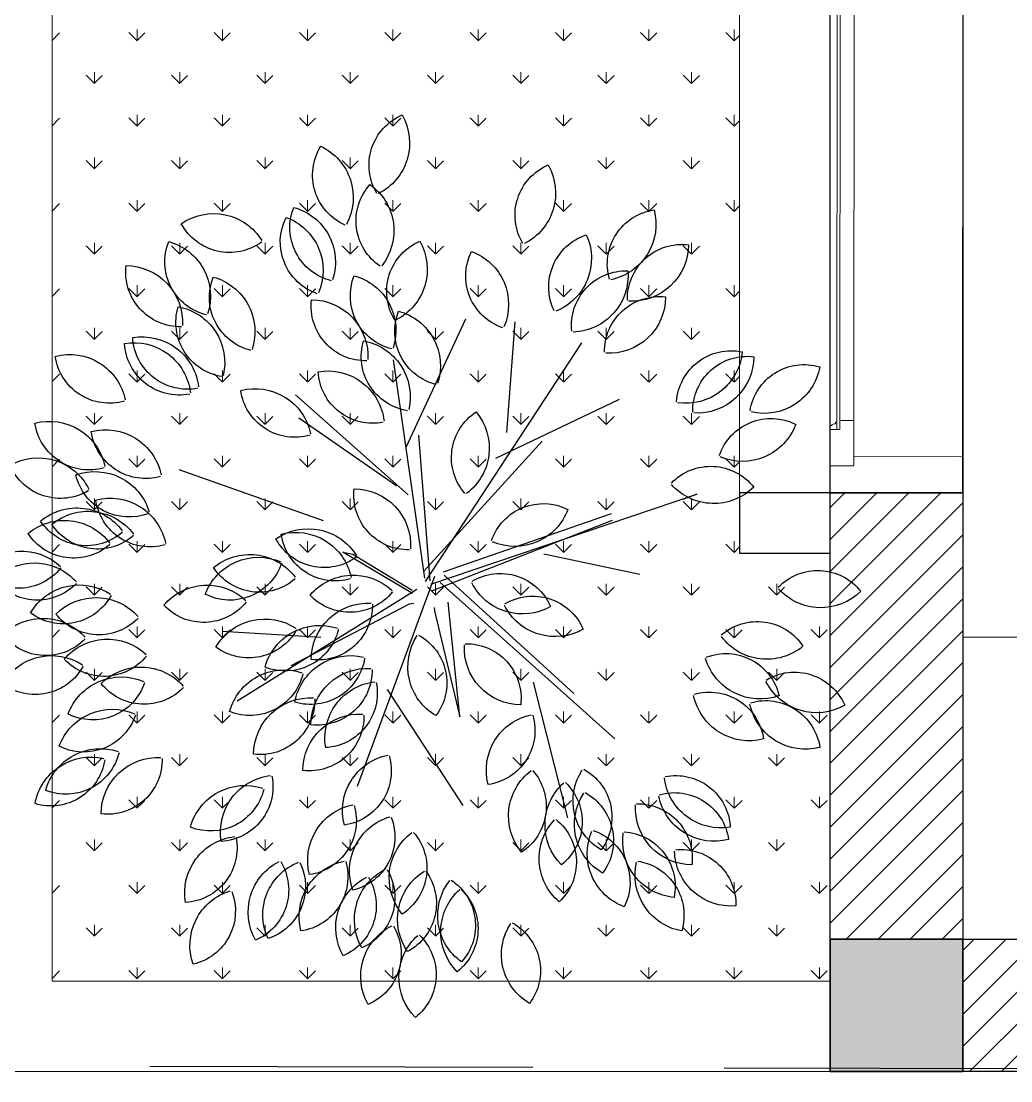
# Model space of a CAD drawing. Header units: millimetres. Extents: x 1832547 to 2001569, y -558009 to -417808.
# Drawn here: x 1906269 to 1907909, y -446195 to -444438 of the extents above; entities that cross this region are included whole.
import ezdxf

# ---------------------------------------------------------------- set-up
doc = ezdxf.new("R2010")
doc.units = ezdxf.units.MM
doc.header["$MEASUREMENT"] = 0
doc.linetypes.add('CENTER', pattern=[2, 1.25, -0.25, 0.25, -0.25])
doc.linetypes.add('HIDDEN', pattern=[9.525, 6.35, -3.175])
doc.layers.get('0').update_dxf_attribs({"linetype": 'CONTINUOUS'})
for name, color, linetype, lineweight in [('CA. TUONG', 30, 'CONTINUOUS', 30), ('CA.cot', 2, 'CONTINUOUS', 35), ('CA.noi that 15', 15, 'CONTINUOUS', 9), ('CA.thay 145', 145, 'CONTINUOUS', 18), ('CA.tim 67', 67, 'CENTER', 9), ('CA.vat lieu 08', 8, 'CONTINUOUS', 5), ('Z-window', 147, 'CONTINUOUS', 15)]:
    doc.layers.add(name, color=color, linetype=linetype, lineweight=lineweight)
doc.layers.add('CAY', color=94, linetype='CONTINUOUS')

# ---------------------------------------------------------------- blocks, each defined once
blk = doc.blocks.new('A$Ccce9e104')
at = {"layer": 'CA.vat lieu 08'}
h = blk.add_hatch(color=256, dxfattribs=at)
h.dxf.hatch_style = 1
h.paths.add_polyline_path([(220, 220), (220, 0), (0, 0), (0, 220)])
at = {"layer": 'CA.cot'}
blk.add_lwpolyline([(220, 220), (220, 0), (0, 0), (0, 220)], close=True, dxfattribs=at)
blk = doc.blocks.new('A$C4E926DCA')
at = {"layer": 'CAY', "color": 96, "true_color": 0x00750e}
for p, q in [((334.8, 347.62), (374.47, 563)), ((374.47, 563), (371.82, 551.66)), ((424.71, 411.85), (456.44, 513.88)), ((345.38, 438.3), (318.94, 510.1)), ((329.51, 347.62), (363.89, 494.98)), ((337.45, 343.84), (504.04, 491.2)), ((342.74, 358.95), (369.18, 494.98)), ((334.8, 355.17), (194.66, 472.31)), ((345.38, 343.84), (432.64, 449.64)), ((340.09, 358.95), (234.32, 445.86)), ((443.22, 423.19), (527.84, 442.08)), ((247.54, 415.63), (139.13, 426.97)), ((443.22, 343.84), (535.77, 404.3)), ((229.03, 355.17), (318.94, 358.95)), ((258.12, 302.27), (160.28, 347.62)), ((340.09, 351.39), (186.72, 268.26)), ((313.65, 347.62), (229.03, 355.17)), ((316.29, 347.62), (313.65, 347.62)), ((337.45, 347.62), (451.15, 355.17)), ((340.09, 343.84), (511.97, 343.84)), ((406.2, 340.06), (496.1, 264.48)), ((332.16, 336.28), (266.05, 185.13)), ((321.58, 332.5), (321.58, 328.72)), ((329.51, 332.5), (369.18, 283.38)), ((366.53, 290.93), (332.16, 332.5)), ((414.13, 332.5), (477.59, 264.48)), ((321.58, 328.72), (287.21, 230.48)), ((369.18, 283.38), (366.53, 290.93)), ((395.62, 272.04), (451.15, 166.24)), ((305.72, 256.93), (321.58, 181.35))]:
    blk.add_line(p, q, dxfattribs=at)
for centre, radius, start, end in [((316.69, 652.32), 44.19, 143.51005, 236.52195), ((259.79, 641.67), 42.68, 322.16683, 59.94562), ((472.98, 630.26), 44.19, 108.51005, 201.52195), ((420.25, 654.17), 42.68, 287.16683, 24.94562), ((236.08, 637.36), 44.19, 158.51005, 251.52195), ((183.87, 612.34), 42.68, 337.16683, 74.94562), ((438.41, 608.28), 44.19, 118.51005, 211.52195), ((382.34, 622.67), 42.68, 297.16683, 34.94562), ((209.09, 624.66), 44.19, 173.51005, 266.52195), ((165.14, 586.98), 42.68, 352.16683, 89.94562), ((282.89, 604.86), 44.19, 148.51005, 241.52195), ((227.14, 589.28), 42.68, 327.16683, 64.94562), ((480.77, 578.64), 44.19, 98.51005, 191.52195), ((432.99, 611.34), 42.68, 277.16683, 14.94562), ((489.57, 571), 44.19, 103.51005, 196.52195), ((439.13, 599.42), 42.68, 282.16683, 19.94562), ((253.01, 595.14), 44.19, 168.51005, 261.52195), ((205.94, 561.43), 42.68, 347.16683, 84.94562), ((409.07, 581.44), 44.19, 143.51005, 236.52195), ((352.17, 570.79), 42.68, 322.16683, 59.94562), ((221.95, 582.16), 44.19, 173.51005, 266.52195), ((178, 544.48), 42.68, 352.16683, 89.94562), ((574.48, 540.74), 44.19, 98.51005, 191.52195), ((526.71, 573.44), 42.68, 277.16683, 14.94562), ((593.73, 517.95), 44.19, 83.51005, 176.52195), ((536.76, 517.31), 44.19, 98.51005, 191.52195), ((488.98, 550.01), 42.68, 277.16683, 14.94562), ((556.05, 561.9), 42.68, 262.16683, 359.94562), ((59.6, 505.05), 42.68, 2.16683, 99.94562), ((96.34, 549.79), 44.19, 183.51005, 276.52195), ((148.22, 543.95), 44.19, 173.51005, 266.52195), ((104.27, 506.27), 42.68, 352.16683, 89.94562), ((157.87, 550.48), 44.19, 178.51005, 271.52195), ((117.37, 509.11), 42.68, 357.16683, 94.94562), ((557.33, 490.67), 44.19, 93.51005, 186.52195), ((512.59, 527.41), 42.68, 272.16683, 9.94562), ((99.81, 476.53), 42.68, 7.16683, 104.94562), ((132.51, 524.3), 44.19, 188.51005, 281.52195), ((56.98, 463.79), 42.68, 17.16683, 114.94562), ((574.45, 464.32), 44.19, 73.51005, 166.52195), ((544.98, 514.14), 42.68, 252.16683, 349.94562), ((80.89, 516.51), 44.19, 198.51005, 291.52195), ((80.22, 460.27), 42.68, 12.16683, 109.94562), ((108.63, 510.71), 44.19, 193.51005, 286.52195), ((629.05, 443.95), 44.19, 68.51005, 161.52195), ((604.03, 496.16), 42.68, 247.16683, 344.94562), ((88.49, 425.87), 42.68, 27.16683, 124.94562), ((102.88, 481.95), 44.19, 208.51005, 301.52195), ((122.52, 417.71), 42.68, 37.16683, 134.94562), ((140.74, 419.17), 42.68, 37.16683, 134.94562), ((324.02, 444.06), 44.19, 158.51005, 251.52195), ((271.82, 419.03), 42.68, 337.16683, 74.94562), ((398.18, 422.98), 44.19, 118.51005, 211.52195), ((342.11, 437.37), 42.68, 297.16683, 34.94562), ((126.96, 475.43), 44.19, 218.51005, 311.52195), ((145.17, 476.9), 44.19, 218.51005, 311.52195), ((140.37, 395.7), 42.68, 52.16683, 149.94562), ((548.19, 395.22), 44.19, 28.51005, 121.52195), ((345.18, 421.38), 44.19, 158.51005, 251.52195), ((292.97, 396.36), 42.68, 337.16683, 74.94562), ((562.58, 451.3), 42.68, 207.16683, 304.94562), ((110.02, 386.72), 42.68, 47.16683, 144.94562), ((129.71, 452.61), 44.19, 233.51005, 326.52195), ((104.36, 444.34), 44.19, 228.51005, 321.52195), ((156.26, 369.64), 42.68, 57.16683, 154.94562), ((216.27, 369.46), 42.68, 82.16683, 179.94562), ((178.59, 413.41), 44.19, 263.51005, 356.52195), ((439.53, 364.25), 44.19, 58.51005, 151.52195), ((140.68, 425.4), 44.19, 238.51005, 331.52195), ((242.55, 362.32), 42.68, 7.16683, 104.94562), ((275.25, 410.1), 44.19, 188.51005, 281.52195), ((423.96, 420), 42.68, 237.16683, 334.94562), ((30.15, 346.82), 42.68, 37.16683, 134.94562), ((584.5, 336.38), 44.19, 68.51005, 161.52195), ((683.94, 336.86), 44.19, 68.51005, 161.52195), ((34.58, 404.54), 44.19, 218.51005, 311.52195), ((527.76, 390.35), 42.68, 202.16683, 299.94562), ((508.54, 335.75), 44.19, 23.51005, 116.52195), ((559.47, 388.58), 42.68, 247.16683, 344.94562), ((658.92, 389.07), 42.68, 247.16683, 344.94562), ((618.01, 314.98), 44.19, 43.51005, 136.52195), ((262.78, 306.74), 42.68, 37.16683, 134.94562), ((512.03, 361.7), 42.68, 197.16683, 294.94562), ((488.12, 308.98), 44.19, 18.51005, 111.52195), ((540.92, 305.37), 44.19, 23.51005, 116.52195), ((69.49, 303.32), 42.68, 52.16683, 149.94562), ((72.29, 301.72), 42.68, 42.16683, 139.94562), ((560.15, 359.98), 42.68, 202.16683, 299.94562), ((617.39, 372.87), 42.68, 222.16683, 319.94562), ((58.83, 360.23), 44.19, 233.51005, 326.52195), ((267.22, 364.46), 44.19, 218.51005, 311.52195), ((405.9, 340.46), 42.68, 187.16683, 284.94562), ((373.2, 292.69), 44.19, 8.51005, 101.52195), ((648.19, 287.29), 44.19, 33.51005, 126.52195), ((71.68, 359.61), 44.19, 223.51005, 316.52195), ((507.6, 326.98), 42.68, 177.16683, 274.94562), ((467.1, 285.62), 44.19, 358.51005, 91.52195), ((556.6, 328.65), 42.68, 187.16683, 284.94562), ((523.9, 280.88), 44.19, 8.51005, 101.52195), ((93.71, 274.04), 42.68, 62.16683, 159.94562), ((364.26, 288.16), 42.68, 137.16683, 234.94562), ((306.64, 282.51), 44.19, 318.51005, 51.52195), ((657.64, 344.4), 42.68, 212.16683, 309.94562), ((38.83, 265.9), 42.68, 52.16683, 149.94562), ((73.34, 328.23), 44.19, 243.51005, 336.52195), ((121.87, 270.67), 42.68, 57.16683, 154.94562), ((600.34, 266.4), 44.19, 23.51005, 116.52195), ((28.17, 322.8), 44.19, 233.51005, 326.52195), ((106.29, 326.43), 44.19, 238.51005, 331.52195), ((331.05, 257.99), 42.68, 97.16683, 194.94562), ((283.28, 290.69), 44.19, 278.51005, 11.52195), ((595.25, 255.92), 44.19, 28.51005, 121.52195), ((619.57, 321.01), 42.68, 202.16683, 299.94562), ((149.72, 249.48), 42.68, 77.16683, 174.94562), ((116.02, 296.54), 44.19, 258.51005, 351.52195), ((201.08, 254.01), 42.68, 82.16683, 179.94562), ((163.4, 297.96), 44.19, 263.51005, 356.52195), ((262.77, 251.93), 42.68, 87.16683, 184.94562), ((221.4, 292.43), 44.19, 268.51005, 1.52195), ((280.81, 250.43), 42.68, 97.16683, 194.94562), ((233.04, 283.13), 44.19, 278.51005, 11.52195), ((401.66, 273.3), 42.68, 152.16683, 249.94562), ((347.47, 252.92), 44.19, 333.51005, 66.52195), ((609.63, 312), 42.68, 207.16683, 304.94562), ((58.47, 241.24), 42.68, 67.16683, 164.94562), ((102.85, 242.66), 42.68, 67.16683, 164.94562), ((246.44, 239.1), 42.68, 97.16683, 194.94562), ((297.49, 247.5), 42.68, 107.16683, 204.94562), ((244.76, 271.41), 44.19, 288.51005, 21.52195), ((390.07, 280.48), 42.68, 172.16683, 269.94562), ((346.12, 242.8), 44.19, 353.51005, 86.52195), ((33.45, 293.44), 44.19, 248.51005, 341.52195), ((77.83, 294.86), 44.19, 248.51005, 341.52195), ((198.66, 271.8), 44.19, 278.51005, 11.52195), ((98.82, 227.41), 42.68, 67.16683, 164.94562), ((73.8, 279.61), 44.19, 248.51005, 341.52195), ((326.14, 231.77), 42.68, 112.16683, 209.94562), ((271.53, 250.99), 44.19, 293.51005, 26.52195), ((505.52, 265.29), 42.68, 172.16683, 269.94562), ((461.56, 227.61), 44.19, 353.51005, 86.52195), ((166.67, 221.53), 42.68, 82.16683, 179.94562), ((128.99, 265.48), 44.19, 263.51005, 356.52195), ((124.17, 208.67), 42.68, 82.16683, 179.94562), ((86.49, 252.62), 44.19, 263.51005, 356.52195), ((655.51, 235.51), 42.68, 152.16683, 249.94562), ((601.33, 215.13), 44.19, 333.51005, 66.52195), ((264.44, 202.93), 42.68, 97.16683, 194.94562), ((216.66, 235.63), 44.19, 278.51005, 11.52195), ((389.89, 220.47), 42.68, 147.16683, 244.94562), ((334.13, 204.9), 44.19, 328.51005, 61.52195), ((555.6, 196.45), 44.19, 23.51005, 116.52195), ((295.76, 199.38), 42.68, 112.16683, 209.94562), ((241.16, 218.6), 44.19, 293.51005, 26.52195), ((340.36, 204.95), 42.68, 127.16683, 224.94562), ((282.63, 209.39), 44.19, 308.51005, 41.52195), ((387.08, 196.95), 42.68, 117.16683, 214.94562), ((331.01, 211.34), 44.19, 298.51005, 31.52195), ((574.82, 251.06), 42.68, 202.16683, 299.94562), ((121.33, 174.95), 42.68, 72.16683, 169.94562), ((91.85, 224.77), 44.19, 253.51005, 346.52195), ((559.09, 222.4), 42.68, 197.16683, 294.94562), ((535.18, 169.68), 44.19, 18.51005, 111.52195), ((587.98, 166.07), 44.19, 23.51005, 116.52195), ((120.68, 161.55), 42.68, 67.16683, 164.94562), ((95.66, 213.76), 44.19, 248.51005, 341.52195), ((202.04, 160.91), 42.68, 87.16683, 184.94562), ((160.67, 201.41), 44.19, 268.51005, 1.52195), ((372.8, 174.23), 42.68, 137.16683, 234.94562), ((315.19, 168.58), 44.19, 318.51005, 51.52195), ((607.21, 220.68), 42.68, 202.16683, 299.94562), ((210.95, 156.26), 42.68, 112.16683, 209.94562), ((156.34, 175.48), 44.19, 293.51005, 26.52195), ((514.16, 146.32), 44.19, 358.51005, 91.52195), ((551.05, 180.74), 42.68, 177.16683, 274.94562), ((510.56, 139.37), 44.19, 358.51005, 91.52195), ((554.66, 187.69), 42.68, 177.16683, 274.94562), ((603.66, 189.35), 42.68, 187.16683, 284.94562), ((570.96, 141.58), 44.19, 8.51005, 101.52195), ((158.88, 126.42), 42.68, 87.16683, 184.94562), ((117.52, 166.92), 44.19, 268.51005, 1.52195), ((110.3, 118.09), 42.68, 77.16683, 174.94562), ((76.59, 165.16), 44.19, 258.51005, 351.52195), ((490.43, 145.37), 42.68, 172.16683, 269.94562), ((446.48, 107.69), 44.19, 353.51005, 86.52195), ((316.26, 119.06), 42.68, 142.16683, 239.94562), ((259.35, 108.41), 44.19, 323.51005, 56.52195), ((437.13, 141.19), 42.68, 172.16683, 269.94562), ((393.18, 103.5), 44.19, 353.51005, 86.52195), ((462.49, 128.42), 42.68, 167.16683, 264.94562), ((415.42, 94.71), 44.19, 348.51005, 81.52195), ((508.62, 88.31), 44.19, 353.51005, 86.52195), ((552.58, 125.99), 42.68, 172.16683, 269.94562), ((235.44, 78.51), 42.68, 97.16683, 194.94562), ((187.66, 111.21), 44.19, 278.51005, 11.52195), ((342.27, 91.25), 42.68, 137.16683, 234.94562), ((284.65, 85.59), 44.19, 318.51005, 51.52195), ((374.94, 91.96), 42.68, 142.16683, 239.94562), ((318.04, 81.3), 44.19, 323.51005, 56.52195), ((441.29, 100.57), 42.68, 147.16683, 244.94562), ((385.53, 84.99), 44.19, 328.51005, 61.52195), ((309.98, 77.73), 42.68, 117.16683, 214.94562), ((253.91, 92.12), 44.19, 298.51005, 31.52195), ((445.13, 92.28), 42.68, 147.16683, 244.94562), ((389.37, 76.7), 44.19, 328.51005, 61.52195), ((503.29, 102.87), 42.68, 172.16683, 269.94562), ((459.34, 65.19), 44.19, 353.51005, 86.52195), ((286.09, 67.18), 42.68, 117.16683, 214.94562), ((230.01, 81.57), 44.19, 298.51005, 31.52195), ((387.42, 65.65), 42.68, 127.16683, 224.94562), ((329.69, 70.09), 44.19, 308.51005, 41.52195), ((436.95, 81.17), 42.68, 147.16683, 244.94562), ((381.19, 65.6), 44.19, 328.51005, 61.52195), ((484.56, 77.51), 42.68, 157.16683, 254.94562), ((432.35, 52.49), 44.19, 338.51005, 71.52195), ((255.51, 48.69), 42.68, 112.16683, 209.94562), ((200.9, 67.91), 44.19, 293.51005, 26.52195), ((248.18, 35.68), 42.68, 107.16683, 204.94562), ((195.45, 59.59), 44.19, 288.51005, 21.52195), ((364.83, 48.72), 42.68, 142.16683, 239.94562), ((307.93, 38.06), 44.19, 323.51005, 56.52195), ((335.93, 36.13), 42.68, 127.16683, 224.94562), ((278.2, 40.56), 44.19, 308.51005, 41.52195), ((408.64, 48.19), 42.68, 142.16683, 239.94562), ((351.73, 37.53), 44.19, 323.51005, 56.52195), ((419.86, 34.94), 42.68, 137.16683, 234.94562), ((362.25, 29.28), 44.19, 318.51005, 51.52195)]:
    blk.add_arc(centre, radius, start, end, dxfattribs=at)
blk = doc.blocks.new('A$C9f860816')
at = {"layer": 'CA.thay 145', "ltscale": 100}
h = blk.add_hatch(dxfattribs=at)
h.set_pattern_fill('GRASS', color=256, scale=100, pattern_type=2)
h.set_pattern_definition([(90, (4484.3, 1855.64), (-70.7107, 70.7107), [18.75, -122.6714]), (45, (4484.3, 1855.64), (-70.7107, 70.7107), [18.75, -81.25]), (135, (4484.3, 1855.64), (-70.7107, -70.7107), [18.75, -81.25])])
h.paths.add_polyline_path([(5159.2, 2815.6), (5159.2, 2915.6), (5309.3, 2915.6), (5309.3, 3505.6), (4019.3, 3505.6), (4019.3, 205.6), (5309.3, 205.6), (5309.3, 915.7), (5159.2, 915.7), (5159.2, 1015.7)])
at = {"layer": 'CA.vat lieu 08'}
h = blk.add_hatch(dxfattribs=at)
h.set_pattern_fill('ANSI31', color=256, scale=300)
h.set_pattern_definition([(45, (10549.357, 7905.643), (-26.5165, 26.5165), [])])
h.paths.add_polyline_path([(6659.3, 15755.6), (5529.3, 15755.6), (5529.3, 15535.6), (6659.3, 15535.6)])
h.paths.add_polyline_path([(5529.3, 15535.6), (5309.3, 15535.6), (5309.3, 10875.6), (5529.3, 10875.6)])
h.paths.add_polyline_path([(5529.3, 10635.6), (5309.3, 10635.6), (5309.3, 7635.6), (5529.3, 7635.6)])
h.paths.add_polyline_path([(5529.3, 7395.6), (5309.3, 7395.6), (5309.3, 6585.6), (5309.7, 6585.6), (5309.7, 6485.6), (5529.3, 6485.5)])
h.paths.add_polyline_path([(5529.3, 4685.6), (5529.2, 4685.6), (5309.7, 4685.5), (5309.7, 4585.7), (5309.3, 3775.6), (5309.3, 3775.6), (5529.3, 3775.6)])
h.paths.add_polyline_path([(5529.3, 3555.6), (5309.3, 3555.6), (5309.3, 2815.6), (5529.3, 2815.5)])
h.paths.add_polyline_path([(5529.3, 1015.6), (5528.8, 1015.6), (5309.3, 1015.5), (5309.3, 275.6), (5529.3, 275.6)])
h.paths.add_polyline_path([(11309.4, 275.6), (9909.4, 275.6), (9909.4, 275.6), (9799.4, 275.6), (5529.3, 275.6), (5529.3, 55.6), (11309.4, 55.6)])
h.paths.add_polyline_path([(11529.4, 1455.7), (11309.4, 1455.7), (11309.4, 275.6), (11529.4, 275.6)])
h.paths.add_polyline_path([(11529.4, 2455.9), (11309.4, 2455.9), (11309.4, 2155.8), (11529.4, 2155.8)])
h.paths.add_polyline_path([(11309.4, 2455.7), (10661.4, 2455.7), (10660.4, 2345.7), (11309.4, 2345.7)])
h.paths.add_polyline_path([(9909.4, 2455.7), (9799.4, 2455.7), (9799.4, 275.6), (9909.4, 275.6)])
h.paths.add_polyline_path([(11309.4, 3665.6), (6532.2, 3665.6), (6532.2, 3555.6), (11309.4, 3555.6)])
h.paths.add_polyline_path([(5632.2, 3665.6), (5529.3, 3665.6), (5529.3, 3555.6), (5632.2, 3555.6)])
h.paths.add_polyline_path([(11979.4, 7615.6), (11529.4, 7615.6), (11529.4, 7395.6), (11979.4, 7395.6)])
h.paths.add_polyline_path([(14869.4, 7615.6), (13579.3, 7615.6), (13579.3, 7395.6), (14869.4, 7395.6)])
h.paths.add_polyline_path([(15089.4, 8115.7), (15088.7, 8115.7), (15088.7, 8215.5), (14869.4, 8215.6), (14869.4, 7615.6), (15089.4, 7615.6)])
h.paths.add_polyline_path([(15089.4, 10655.6), (14869, 10655.6), (14869, 10055.5), (15088.7, 10055.6), (15088.7, 10155.6)])
h.paths.add_polyline_path([(15789.4, 11426.4), (15569.4, 11426.4), (15569.4, 10875.6), (15789.4, 10875.6)])
h.paths.add_polyline_path([(15789.4, 13625.9), (15569.4, 13625.9), (15569.4, 12026.2), (15789.4, 12026.2)])
h.paths.add_polyline_path([(15569.4, 10765.6), (15089.4, 10765.6), (15089.4, 10655.6), (15569.4, 10655.6)])
h.paths.add_polyline_path([(14869.4, 10765.6), (11529.4, 10765.6), (11529.4, 10655.6), (14869.4, 10655.6)])
h.paths.add_polyline_path([(14869.4, 15755.6), (11529.4, 15755.6), (11529.4, 15755.6), (11529.4, 15535.6), (14869.4, 15535.6), (14869.4, 15535.6)])
h.paths.add_polyline_path([(11309.4, 4575.6), (11529.4, 4575.6), (11529.4, 6595.7), (11309.4, 6595.7)])
at = {"layer": 'CA. TUONG'}
for p, q in [((5528.8, 1015.6), (5308.6, 1015.5)), ((5308.7, 1015.7), (5528.7, 1015.6))]:
    blk.add_line(p, q, dxfattribs=at)
blk.add_lwpolyline([(5529.3, 3555.6), (5529.3, 275.6), (11309.4, 275.6), (11309.4, 7395.6), (11529.4, 7395.6), (11529.4, 55.6), (5309.3, 55.6), (5309.3, 3555.6)], dxfattribs=at)
blk.add_lwpolyline([(5159.2, 1015.7), (5159.2, 915.7), (5309.2, 915.7), (5309.2, 1015.7)], close=True, dxfattribs=at)
at = {"layer": 'CA.noi that 15'}
blk.add_line((5529.4, 776.1), (6940, 776.1), dxfattribs=at)
at = {"layer": 'CA.vat lieu 08'}
for p, q in [((5159.2, 1015.7), (5159.2, 2815.6)), ((5529.9, 2755.5), (5528.7, 1075.8)), ((5309.9, 2710.3), (5308.7, 1120.7)), ((5348.7, 1135.7), (5349.9, 2695.3))]:
    blk.add_line(p, q, dxfattribs=at)
at = {"layer": 'Z-window'}
for p, q in [((5320.7, 1120.7), (5321.9, 2710.3)), ((5325.7, 1120.7), (5326.9, 2710.3))]:
    blk.add_line(p, q, dxfattribs=at)
blk.add_lwpolyline([(5308.7, 1120.7), (5325.7, 1120.7), (5325.7, 1135.7), (5325.7, 1135.7), (5325.7, 1135.7), (5325.7, 1135.7), (5325.7, 1135.7), (5325.7, 1135.7), (5339.7, 1135.7), (5348.7, 1135.7), (5348.7, 1135.7), (5348.7, 1060.7), (5308.7, 1060.7), (5308.7, 1120.7)], dxfattribs=at)
blk.add_lwpolyline([(5320.7, 1132.7), (5318.3, 1132.7), (5318.3, 1130.3, 0.429256), (5308.7, 1120.7), (5320.7, 1120.7)], format="xyb", close=True, dxfattribs=at)
blk.add_lwpolyline([(5308.7, 1060.7), (5308.7, 1015.7), (5528.7, 1015.8), (5528.7, 1075.8), (5518.8, 1075.6), (5518.8, 1075.6), (5348.7, 1075.7), (5348.7, 1060.7)], close=True, dxfattribs=at)
at = {"layer": 'CA.cot', "xscale": -1, "rotation": 90}
blk.add_blockref('A$Ccce9e104', (5529.3, 275.6), dxfattribs=at)
at = {"layer": 'CAY', "xscale": -2.12625, "yscale": 2.12625, "zscale": 2.12625, "rotation": 278.2400984762577}
blk.add_blockref('A$C4E926DCA', (4017.7, 53.9), dxfattribs=at)

msp = doc.modelspace()

# ---------------------------------------------------------------- linework, layer by layer
at = {"color": 12, "linetype": 'HIDDEN', "ltscale": 100, "true_color": 0xc20013}
msp.add_lwpolyline([(1885404.2, -435246.9), (1905903.4, -433889.9), (1907609.8, -433619.9), (1907414.6, -430036), (1908763.3, -429822.7), (1908606.2, -426889.9), (1908597.2, -425148.7), (1913365.1, -427203.4), (1919641, -429932.3), (1920844.1, -430455.4), (1918147.9, -438703.7), (1915689.3, -446195.2), (1905903.4, -446170.1), (1906168.6, -439904.3), (1901985.5, -440029.3), (1885797.2, -439255.1)], close=True, dxfattribs=at)
at = {"layer": 'CA.thay 145'}
for points in [[(1887516.2, -439187.3), (1899374.3, -439754.3), (1906319.8, -439754.3), (1906319.8, -446030), (1907609.8, -446030)], [(1887516.2, -439255.1), (1887516.2, -439337.4), (1899370.7, -439904.3), (1906169.8, -439904.3), (1906169.8, -446180), (1907609.8, -446180)]]:
    msp.add_lwpolyline(points, dxfattribs=at)

# ---------------------------------------------------------------- block references
at = {"layer": 'CA.tim 67'}
msp.add_blockref('A$C9f860816', (1902300.5, -446235.6), dxfattribs=at)

doc.saveas('drawing.dxf')
